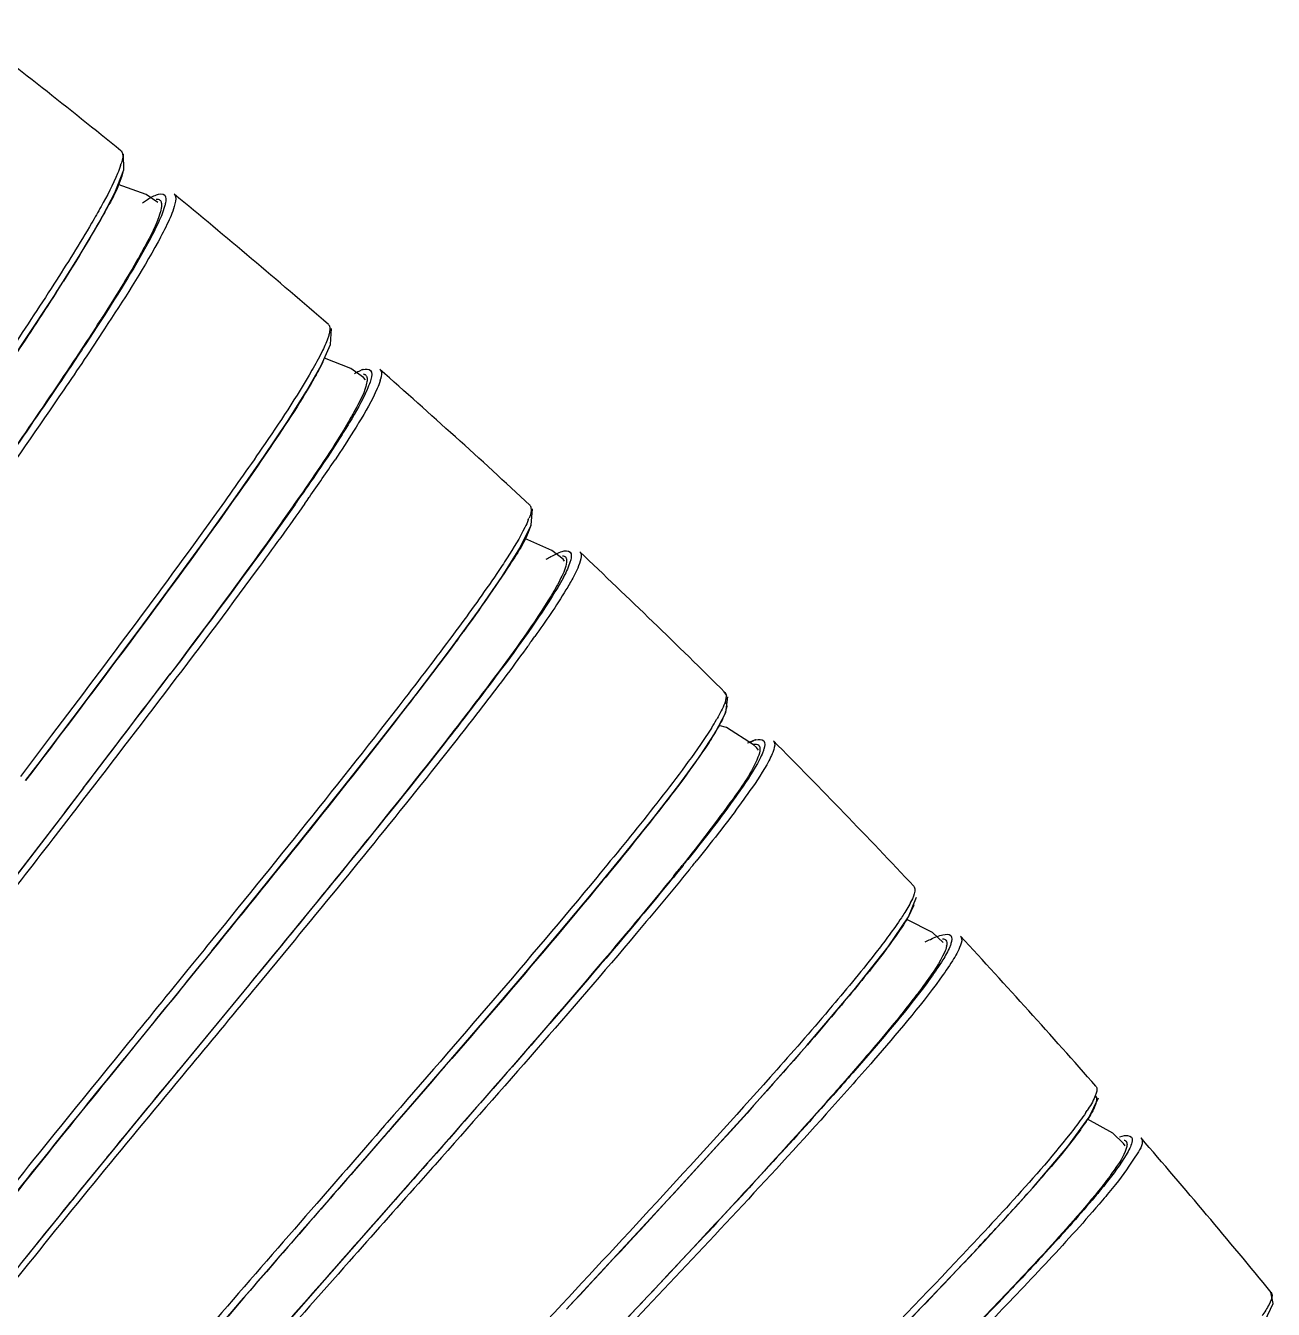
# Model space of a CAD drawing. Header units: millimetres. Extents: x 601 to 1195, y -13 to 407.
# Drawn here: x 1031.49 to 1043.76, y 354.45 to 367.06 of the extents above; entities that cross this region are included whole.
import ezdxf

# ---------------------------------------------------------------- set-up
doc = ezdxf.new("R2010")
doc.units = ezdxf.units.MM
doc.header["$LTSCALE"] = 0.1

msp = doc.modelspace()

# ---------------------------------------------------------------- linework, layer by layer
at = {"color": 7, "linetype": 'Continuous'}
for p, q in [((1032.459, 365.643), (1032.456, 365.8)), ((1032.37, 365.419), (1032.459, 365.643)), ((1032.677, 365.402), (1032.402, 365.5)), ((1032.791, 365.322), (1032.677, 365.402)), ((1032.952, 365.406), (1032.956, 365.402)), ((1034.49, 363.929), (1034.498, 364.084)), ((1034.398, 363.72), (1034.49, 363.929)), ((1034.691, 363.693), (1034.43, 363.793)), ((1034.813, 363.603), (1034.691, 363.693)), ((1034.77, 363.667), (1034.79, 363.675)), ((1034.976, 363.682), (1034.98, 363.677)), ((1034.835, 363.579), (1034.813, 363.603)), ((1034.886, 363.585), (1034.878, 363.559)), ((1034.196, 362.436), (1034.173, 362.403)), ((1036.463, 362.153), (1036.475, 362.313)), ((1036.352, 361.927), (1036.463, 362.153)), ((1036.665, 361.905), (1036.399, 362.021)), ((1036.775, 361.817), (1036.665, 361.905)), ((1036.941, 361.89), (1036.944, 361.886)), ((1036.789, 361.8), (1036.775, 361.817)), ((1032.942, 360.728), (1032.908, 360.683)), ((1032.953, 360.74), (1032.918, 360.694)), ((1038.386, 360.477), (1038.359, 360.516)), ((1038.376, 360.313), (1038.394, 360.465)), ((1038.271, 360.113), (1038.376, 360.313)), ((1038.383, 360.164), (1038.308, 360.184)), ((1038.647, 359.993), (1038.383, 360.164)), ((1031.748, 360.089), (1031.441, 359.682)), ((1038.644, 360.03), (1038.611, 360.017)), ((1038.676, 359.966), (1038.647, 359.993)), ((1038.844, 360.033), (1038.847, 360.029)), ((1038.696, 359.94), (1038.676, 359.966)), ((1032.06, 359.569), (1031.864, 359.313)), ((1032.061, 359.57), (1031.886, 359.342)), ((1031.864, 359.313), (1030.825, 357.963)), ((1031.864, 359.313), (1030.827, 357.964)), ((1031.916, 359.273), (1031.759, 359.069)), ((1031.886, 359.342), (1031.864, 359.313)), ((1031.938, 359.301), (1031.916, 359.273)), ((1040.223, 358.605), (1040.228, 358.599)), ((1033.323, 357.971), (1033.78, 358.534)), ((1040.17, 358.304), (1040.251, 358.496)), ((1039.97, 358.008), (1040.17, 358.304)), ((1040.406, 358.149), (1040.153, 358.279)), ((1040.513, 358.052), (1040.406, 358.149)), ((1040.683, 358.113), (1040.686, 358.109)), ((1033.247, 357.981), (1033.116, 357.821)), ((1033.272, 358.012), (1033.247, 357.981)), ((1034.082, 358.009), (1033.756, 357.614)), ((1033.323, 357.971), (1033.299, 357.941)), ((1033.323, 357.971), (1033.323, 357.971)), ((1033.683, 357.629), (1032.636, 356.359)), ((1033.683, 357.629), (1032.992, 356.792)), ((1033.705, 357.657), (1033.683, 357.629)), ((1033.756, 357.614), (1033.733, 357.587)), ((1041.948, 356.336), (1042.037, 356.524)), ((1041.736, 356.047), (1041.948, 356.336)), ((1035.046, 356.282), (1035.021, 356.252)), ((1042.179, 356.179), (1041.93, 356.316)), ((1042.284, 356.076), (1042.179, 356.179)), ((1042.244, 356.143), (1042.271, 356.15)), ((1042.456, 356.131), (1042.459, 356.128)), ((1041.391, 355.639), (1041.736, 356.047)), ((1042.3, 356.052), (1042.284, 356.076)), ((1032.293, 355.942), (1032.094, 355.699)), ((1035.493, 355.841), (1035.355, 355.685)), ((1035.468, 355.912), (1035.443, 355.885)), ((1035.517, 355.868), (1035.493, 355.841)), ((1040.917, 355.118), (1041.391, 355.639)), ((1038.156, 355.161), (1038.053, 355.051)), ((1038.167, 355.17), (1038.061, 355.057)), ((1040.319, 354.488), (1040.917, 355.118)), ((1037.102, 354.762), (1036.809, 354.447)), ((1043.736, 354.614), (1043.74, 354.607)), ((1036.734, 354.463), (1036.626, 354.347)), ((1036.761, 354.492), (1036.734, 354.463)), ((1037.6, 354.468), (1037.217, 354.062)), ((1039.614, 353.763), (1040.319, 354.488))]:
    msp.add_line(p, q, dxfattribs=at)
for points in [[(1031.769, 364.4), (1032.018, 364.795), (1032.221, 365.137), (1032.37, 365.419)], [(1029.724, 361.416), (1030.09, 361.937), (1030.457, 362.461), (1030.816, 362.979), (1031.16, 363.482), (1031.48, 363.959), (1031.769, 364.4)], [(1033.839, 362.831), (1034.066, 363.17), (1034.255, 363.468), (1034.398, 363.72)], [(1031.493, 359.642), (1031.616, 359.804), (1031.96, 360.26), (1032.304, 360.717), (1032.644, 361.172), (1032.973, 361.618), (1033.286, 362.048), (1033.577, 362.455), (1033.839, 362.831)], [(1035.66, 360.922), (1035.944, 361.311), (1036.178, 361.648), (1036.352, 361.927)], [(1033.78, 358.534), (1034.186, 359.037), (1034.586, 359.538), (1034.971, 360.025), (1035.332, 360.49), (1035.66, 360.922)], [(1037.383, 358.926), (1037.667, 359.28), (1037.913, 359.599), (1038.116, 359.877), (1038.271, 360.113)], [(1035.096, 356.238), (1035.255, 356.421), (1035.629, 356.852), (1036.003, 357.286), (1036.372, 357.716), (1036.729, 358.137), (1037.069, 358.543), (1037.383, 358.926)], [(1039.172, 357.04), (1039.638, 357.588), (1039.97, 358.008)], [(1037.102, 354.762), (1037.882, 355.605), (1038.581, 356.373), (1039.172, 357.04)], [(1032.636, 356.359), (1031.999, 355.583), (1031.456, 354.909)], [(1035.443, 355.885), (1034.431, 354.738), (1033.64, 353.836), (1032.982, 353.072)], [(1043.672, 354.33), (1043.757, 354.504), (1043.733, 354.617)]]:
    msp.add_lwpolyline(points, dxfattribs=at)
for centre, radius, start, end in [((982.961, 304.665), 78.667, 51.03541, 52.48145), ((1032.409, 365.805), 0.0338, 46.4852, 50.9693), ((1031.771, 365.9), 0.689, 341.9931, 342.9469), ((982.961, 304.665), 78.667, 49.09874, 50.54479), ((1010.686, 377.968), 25.071, 327.3428, 327.6465), ((1012.04, 377.126), 23.99, 327.1249, 327.3365), ((1034.447, 364.1), 0.0334, 45.9793, 49.2625), ((1034.894, 363.403), 0.291, 107.9642, 110.9502), ((1034.877, 363.456), 0.235, 106.2404, 107.911), ((982.961, 304.665), 78.667, 47.16208, 48.60812), ((1034.578, 363.694), 0.418, 342.9386, 345.3525), ((1017.78, 374.024), 20.169, 324.9019, 326.1715), ((1011.518, 378.389), 27.802, 324.8015, 324.9605), ((1036.426, 362.325), 0.0339, 41.0789, 47.1393), ((1035.802, 362.461), 0.682, 337.9068, 339.4535), ((982.961, 304.665), 78.666, 45.22547, 46.67152), ((1015.892, 375.695), 24.678, 323.5403, 323.7655), ((1024.475, 369.64), 14.77, 324.1735, 324.483), ((891.02, 467.744), 177.747, 322.51238, 322.96361), ((888.402, 469.973), 181.181, 322.45754, 322.9044), ((1038.344, 360.486), 0.0334, 42.0252, 45.489), ((1035.987, 361.582), 2.66, 327.6623, 329.7355), ((1036.525, 361.265), 2.035, 329.8131, 330.1552), ((1036.387, 361.248), 2.198, 328.9801, 330.2465), ((1038.785, 359.629), 0.43, 108.0206, 110.7486), ((1038.753, 359.726), 0.327, 105.6081, 107.995), ((1038.738, 359.779), 0.272, 104.1154, 105.5754), ((982.961, 304.665), 78.667, 43.28857, 44.73462), ((1017.49, 375.308), 26.287, 321.1239, 321.2859), ((1016.578, 375.931), 27.382, 321.0237, 321.2939), ((1016.718, 376.06), 27.435, 320.9213, 321.1539), ((982.961, 304.665), 78.667, 41.35191, 42.79795), ((1040.381, 358.05), 0.167, 348.0919, 349.7076), ((1020.867, 373.096), 24.348, 319.7369, 319.8824), ((1270.209, 160.932), 307.625, 140.45492, 140.65999), ((1041.988, 356.617), 0.0334, 37.2158, 40.8511), ((1040.308, 357.463), 1.937, 326.0176, 326.7189), ((982.961, 304.665), 78.667, 39.41524, 40.86129), ((1031.949, 364.004), 12.614, 319.0688, 319.7167), ((1027.707, 367.695), 18.237, 317.9503, 319.0383), ((1019.236, 375.325), 29.637, 316.8506, 317.9657), ((856.773, 524.187), 247.931, 316.67774, 316.9848), ((855.747, 525.493), 249.573, 316.62978, 316.92873), ((1008.776, 385.057), 43.925, 316.6869, 316.9201), ((1022.667, 372.369), 25.629, 317.2713, 317.4937), ((994.333, 398.712), 63.801, 315.75875, 316.66168)]:
    msp.add_arc(centre, radius, start, end, dxfattribs=at)
for points, knots in [([(1032.432, 365.829), (1032.437, 365.825), (1032.458, 365.782), (1032.441, 365.734), (1032.43, 365.698)], [0, 0, 0, 0, 0.16029, 1, 1, 1, 1]), ([(1032.426, 365.687), (1032.418, 365.661), (1032.364, 365.521), (1032.293, 365.389), (1032.234, 365.283)], [0, 0, 0, 0, 0.185994, 1, 1, 1, 1]), ([(1032.452, 365.634), (1032.418, 365.49), (1032.214, 365.124), (1032.007, 364.774), (1031.866, 364.551)], [0, 0, 0, 0, 0.359447, 1, 1, 1, 1]), ([(1032.64, 365.32), (1032.653, 365.329), (1032.697, 365.358), (1032.744, 365.385), (1032.778, 365.398)], [0, 0, 0, 0, 0.303701, 1, 1, 1, 1]), ([(1032.775, 365.356), (1032.782, 365.357), (1032.795, 365.357), (1032.808, 365.351), (1032.812, 365.347)], [0, 0, 0, 0, 0.547479, 1, 1, 1, 1]), ([(1032.868, 365.32), (1032.865, 365.308), (1032.849, 365.241), (1032.822, 365.177), (1032.798, 365.126)], [0, 0, 0, 0, 0.190638, 1, 1, 1, 1]), ([(1032.812, 365.347), (1032.82, 365.341), (1032.83, 365.319), (1032.829, 365.296), (1032.828, 365.283)], [0, 0, 0, 0, 0.413296, 1, 1, 1, 1]), ([(1032.956, 365.402), (1032.976, 365.379), (1032.955, 365.267), (1032.92, 365.188), (1032.893, 365.13)], [0, 0, 0, 0, 0.324674, 1, 1, 1, 1]), ([(1032.234, 365.283), (1032.204, 365.229), (1032.056, 364.971), (1031.898, 364.719), (1031.771, 364.521)], [0, 0, 0, 0, 0.21038, 1, 1, 1, 1]), ([(1032.828, 365.283), (1032.825, 365.26), (1032.789, 365.121), (1032.72, 364.994), (1032.663, 364.889)], [0, 0, 0, 0, 0.160585, 1, 1, 1, 1]), ([(1032.798, 365.126), (1032.769, 365.063), (1032.59, 364.717), (1032.379, 364.388), (1032.205, 364.12)], [0, 0, 0, 0, 0.179702, 1, 1, 1, 1]), ([(1032.893, 365.13), (1032.863, 365.064), (1032.673, 364.703), (1032.452, 364.36), (1032.268, 364.08)], [0, 0, 0, 0, 0.178706, 1, 1, 1, 1]), ([(1032.663, 364.889), (1032.636, 364.839), (1032.501, 364.598), (1032.354, 364.363), (1032.236, 364.179)], [0, 0, 0, 0, 0.206849, 1, 1, 1, 1]), ([(1031.771, 364.521), (1031.622, 364.289), (1030.901, 363.199), (1030.148, 362.131), (1029.554, 361.289)], [0, 0, 0, 0, 0.211195, 1, 1, 1, 1]), ([(1031.794, 364.439), (1031.647, 364.21), (1030.936, 363.135), (1030.194, 362.082), (1029.608, 361.251)], [0, 0, 0, 0, 0.211211, 1, 1, 1, 1]), ([(1032.268, 364.08), (1032.137, 363.879), (1031.507, 362.943), (1030.851, 362.024), (1030.334, 361.302)], [0, 0, 0, 0, 0.213006, 1, 1, 1, 1]), ([(1032.188, 364.104), (1032.092, 363.956), (1031.641, 363.273), (1031.172, 362.602), (1030.801, 362.077)], [0, 0, 0, 0, 0.215449, 1, 1, 1, 1]), ([(1032.205, 364.12), (1032.109, 363.971), (1031.654, 363.286), (1031.182, 362.613), (1030.81, 362.087)], [0, 0, 0, 0, 0.216063, 1, 1, 1, 1]), ([(1034.47, 364.124), (1034.477, 364.117), (1034.486, 364.093), (1034.483, 364.07), (1034.481, 364.056)], [0, 0, 0, 0, 0.408763, 1, 1, 1, 1]), ([(1034.481, 364.056), (1034.48, 364.051), (1034.478, 364.04), (1034.476, 364.03), (1034.474, 364.024)], [0, 0, 0, 0, 0.4761, 1, 1, 1, 1]), ([(1034.474, 364.024), (1034.471, 364.012), (1034.452, 363.953), (1034.425, 363.896), (1034.403, 363.851)], [0, 0, 0, 0, 0.200858, 1, 1, 1, 1]), ([(1034.403, 363.851), (1034.373, 363.791), (1034.194, 363.467), (1033.987, 363.159), (1033.816, 362.909)], [0, 0, 0, 0, 0.18146, 1, 1, 1, 1]), ([(1034.415, 363.757), (1034.387, 363.7), (1034.22, 363.395), (1034.026, 363.106), (1033.867, 362.872)], [0, 0, 0, 0, 0.18302, 1, 1, 1, 1]), ([(1034.724, 363.644), (1034.732, 363.648), (1034.747, 363.656), (1034.763, 363.663), (1034.77, 363.667)], [0, 0, 0, 0, 0.524701, 1, 1, 1, 1]), ([(1034.811, 363.682), (1034.834, 363.689), (1034.909, 363.689), (1034.893, 363.614), (1034.886, 363.585)], [0, 0, 0, 0, 0.453111, 1, 1, 1, 1]), ([(1034.878, 363.559), (1034.87, 363.534), (1034.814, 363.394), (1034.738, 363.264), (1034.674, 363.159)], [0, 0, 0, 0, 0.179263, 1, 1, 1, 1]), ([(1034.849, 363.595), (1034.85, 363.579), (1034.835, 363.476), (1034.785, 363.384), (1034.744, 363.307)], [0, 0, 0, 0, 0.153192, 1, 1, 1, 1]), ([(1034.977, 363.571), (1034.97, 363.545), (1034.912, 363.401), (1034.833, 363.267), (1034.766, 363.157)], [0, 0, 0, 0, 0.17564, 1, 1, 1, 1]), ([(1034.812, 363.638), (1034.817, 363.637), (1034.825, 363.635), (1034.832, 363.631), (1034.835, 363.628)], [0, 0, 0, 0, 0.525081, 1, 1, 1, 1]), ([(1034.835, 363.628), (1034.837, 363.626), (1034.842, 363.621), (1034.845, 363.614), (1034.846, 363.611)], [0, 0, 0, 0, 0.481056, 1, 1, 1, 1]), ([(1034.846, 363.611), (1034.847, 363.608), (1034.848, 363.603), (1034.849, 363.597), (1034.849, 363.595)], [0, 0, 0, 0, 0.476911, 1, 1, 1, 1]), ([(1034.744, 363.307), (1034.713, 363.249), (1034.54, 362.947), (1034.344, 362.659), (1034.183, 362.428)], [0, 0, 0, 0, 0.189045, 1, 1, 1, 1]), ([(1034.674, 363.159), (1034.643, 363.107), (1034.49, 362.862), (1034.327, 362.623), (1034.196, 362.436)], [0, 0, 0, 0, 0.209925, 1, 1, 1, 1]), ([(1034.766, 363.157), (1034.75, 363.13), (1034.674, 363.008), (1034.596, 362.888), (1034.534, 362.795)], [0, 0, 0, 0, 0.225084, 1, 1, 1, 1]), ([(1033.816, 362.909), (1033.677, 362.707), (1033.005, 361.755), (1032.304, 360.823), (1031.748, 360.089)], [0, 0, 0, 0, 0.20986, 1, 1, 1, 1]), ([(1033.867, 362.872), (1033.711, 362.643), (1032.94, 361.552), (1032.133, 360.487), (1031.493, 359.642)], [0, 0, 0, 0, 0.206978, 1, 1, 1, 1]), ([(1034.183, 362.428), (1034.096, 362.302), (1033.691, 361.73), (1033.272, 361.167), (1032.942, 360.728)], [0, 0, 0, 0, 0.217278, 1, 1, 1, 1]), ([(1034.173, 362.403), (1034.087, 362.279), (1033.688, 361.719), (1033.276, 361.168), (1032.953, 360.74)], [0, 0, 0, 0, 0.219384, 1, 1, 1, 1]), ([(1034.237, 362.364), (1034.08, 362.142), (1033.331, 361.109), (1032.552, 360.097), (1031.938, 359.301)], [0, 0, 0, 0, 0.212465, 1, 1, 1, 1]), ([(1036.451, 362.347), (1036.456, 362.342), (1036.472, 362.3), (1036.454, 362.255), (1036.441, 362.221)], [0, 0, 0, 0, 0.16232, 1, 1, 1, 1]), ([(1036.46, 362.16), (1036.42, 362.018), (1036.187, 361.663), (1035.955, 361.324), (1035.797, 361.108)], [0, 0, 0, 0, 0.35536, 1, 1, 1, 1]), ([(1036.434, 362.204), (1036.424, 362.179), (1036.364, 362.05), (1036.289, 361.929), (1036.226, 361.831)], [0, 0, 0, 0, 0.188005, 1, 1, 1, 1]), ([(1036.611, 361.818), (1036.626, 361.827), (1036.676, 361.856), (1036.729, 361.882), (1036.767, 361.894)], [0, 0, 0, 0, 0.306605, 1, 1, 1, 1]), ([(1036.944, 361.886), (1036.962, 361.862), (1036.937, 361.758), (1036.899, 361.684), (1036.87, 361.631)], [0, 0, 0, 0, 0.326621, 1, 1, 1, 1]), ([(1036.226, 361.831), (1036.193, 361.78), (1036.031, 361.536), (1035.86, 361.299), (1035.722, 361.113)], [0, 0, 0, 0, 0.209905, 1, 1, 1, 1]), ([(1036.809, 361.821), (1036.811, 361.811), (1036.81, 361.744), (1036.779, 361.683), (1036.755, 361.634)], [0, 0, 0, 0, 0.158224, 1, 1, 1, 1]), ([(1036.769, 361.852), (1036.775, 361.852), (1036.785, 361.85), (1036.794, 361.845), (1036.798, 361.842)], [0, 0, 0, 0, 0.535789, 1, 1, 1, 1]), ([(1036.851, 361.812), (1036.848, 361.8), (1036.829, 361.738), (1036.8, 361.679), (1036.775, 361.633)], [0, 0, 0, 0, 0.191948, 1, 1, 1, 1]), ([(1036.798, 361.842), (1036.8, 361.839), (1036.805, 361.833), (1036.808, 361.825), (1036.809, 361.821)], [0, 0, 0, 0, 0.477066, 1, 1, 1, 1]), ([(1036.755, 361.634), (1036.726, 361.574), (1036.53, 361.235), (1036.297, 360.92), (1036.103, 360.659)], [0, 0, 0, 0, 0.170136, 1, 1, 1, 1]), ([(1036.775, 361.633), (1036.742, 361.571), (1036.538, 361.234), (1036.303, 360.917), (1036.109, 360.658)], [0, 0, 0, 0, 0.177723, 1, 1, 1, 1]), ([(1036.87, 361.631), (1036.849, 361.592), (1036.734, 361.395), (1036.604, 361.208), (1036.498, 361.059)], [0, 0, 0, 0, 0.193953, 1, 1, 1, 1]), ([(1035.722, 361.113), (1035.558, 360.891), (1034.759, 359.843), (1033.928, 358.82), (1033.272, 358.012)], [0, 0, 0, 0, 0.210278, 1, 1, 1, 1]), ([(1035.74, 361.03), (1035.577, 360.81), (1034.789, 359.777), (1033.971, 358.767), (1033.323, 357.971)], [0, 0, 0, 0, 0.210294, 1, 1, 1, 1]), ([(1036.451, 360.994), (1036.429, 360.964), (1036.336, 360.836), (1036.242, 360.71), (1036.169, 360.613)], [0, 0, 0, 0, 0.234254, 1, 1, 1, 1]), ([(1036.103, 360.659), (1035.941, 360.442), (1035.152, 359.418), (1034.332, 358.419), (1033.683, 357.629)], [0, 0, 0, 0, 0.209431, 1, 1, 1, 1]), ([(1036.109, 360.658), (1035.947, 360.442), (1035.163, 359.428), (1034.348, 358.438), (1033.705, 357.657)], [0, 0, 0, 0, 0.21082, 1, 1, 1, 1]), ([(1036.169, 360.613), (1036.026, 360.424), (1035.344, 359.545), (1034.639, 358.685), (1034.082, 358.009)], [0, 0, 0, 0, 0.213197, 1, 1, 1, 1]), ([(1038.369, 360.508), (1038.375, 360.501), (1038.382, 360.477), (1038.378, 360.454), (1038.375, 360.441)], [0, 0, 0, 0, 0.410041, 1, 1, 1, 1]), ([(1038.375, 360.441), (1038.373, 360.428), (1038.352, 360.362), (1038.318, 360.301), (1038.29, 360.252)], [0, 0, 0, 0, 0.185846, 1, 1, 1, 1]), ([(1038.373, 360.41), (1038.392, 360.388), (1038.365, 360.281), (1038.326, 360.21), (1038.295, 360.157)], [0, 0, 0, 0, 0.322495, 1, 1, 1, 1]), ([(1038.234, 360.159), (1038.199, 360.104), (1038.01, 359.823), (1037.803, 359.555), (1037.633, 359.34)], [0, 0, 0, 0, 0.193512, 1, 1, 1, 1]), ([(1038.271, 360.115), (1038.238, 360.061), (1038.055, 359.78), (1037.851, 359.514), (1037.682, 359.3)], [0, 0, 0, 0, 0.18795, 1, 1, 1, 1]), ([(1038.59, 360.012), (1038.598, 360.016), (1038.612, 360.022), (1038.626, 360.028), (1038.633, 360.03)], [0, 0, 0, 0, 0.521674, 1, 1, 1, 1]), ([(1038.643, 360), (1038.654, 360.002), (1038.674, 360.003), (1038.693, 359.995), (1038.699, 359.989)], [0, 0, 0, 0, 0.576487, 1, 1, 1, 1]), ([(1038.672, 360.043), (1038.697, 360.049), (1038.771, 360.053), (1038.758, 359.978), (1038.75, 359.952)], [0, 0, 0, 0, 0.481656, 1, 1, 1, 1]), ([(1038.691, 359.871), (1038.633, 359.724), (1038.379, 359.366), (1038.118, 359.023), (1037.946, 358.808)], [0, 0, 0, 0, 0.364901, 1, 1, 1, 1]), ([(1038.739, 359.921), (1038.73, 359.897), (1038.668, 359.767), (1038.587, 359.648), (1038.52, 359.551)], [0, 0, 0, 0, 0.179798, 1, 1, 1, 1]), ([(1038.832, 359.907), (1038.822, 359.883), (1038.759, 359.756), (1038.679, 359.638), (1038.613, 359.544)], [0, 0, 0, 0, 0.183059, 1, 1, 1, 1]), ([(1038.699, 359.989), (1038.703, 359.985), (1038.71, 359.974), (1038.711, 359.961), (1038.711, 359.955)], [0, 0, 0, 0, 0.455069, 1, 1, 1, 1]), ([(1038.75, 359.952), (1038.748, 359.947), (1038.745, 359.936), (1038.741, 359.926), (1038.739, 359.921)], [0, 0, 0, 0, 0.479145, 1, 1, 1, 1]), ([(1038.847, 359.948), (1038.845, 359.941), (1038.84, 359.928), (1038.835, 359.914), (1038.832, 359.907)], [0, 0, 0, 0, 0.473922, 1, 1, 1, 1]), ([(1038.52, 359.551), (1038.486, 359.502), (1038.32, 359.269), (1038.143, 359.044), (1038.001, 358.867)], [0, 0, 0, 0, 0.20898, 1, 1, 1, 1]), ([(1038.613, 359.544), (1038.578, 359.494), (1038.409, 359.259), (1038.229, 359.031), (1038.085, 358.852)], [0, 0, 0, 0, 0.208959, 1, 1, 1, 1]), ([(1037.633, 359.34), (1037.461, 359.122), (1036.616, 358.087), (1035.74, 357.079), (1035.046, 356.282)], [0, 0, 0, 0, 0.208703, 1, 1, 1, 1]), ([(1037.682, 359.3), (1037.512, 359.083), (1036.669, 358.046), (1035.792, 357.038), (1035.096, 356.238)], [0, 0, 0, 0, 0.207011, 1, 1, 1, 1]), ([(1031.759, 359.069), (1031.553, 358.802), (1030.811, 357.842), (1030.069, 356.883), (1029.551, 356.178)], [0, 0, 0, 0, 0.278498, 1, 1, 1, 1]), ([(1037.955, 358.809), (1037.786, 358.6), (1036.973, 357.62), (1036.131, 356.665), (1035.468, 355.912)], [0, 0, 0, 0, 0.211564, 1, 1, 1, 1]), ([(1038.015, 358.766), (1037.844, 358.555), (1037.027, 357.576), (1036.182, 356.62), (1035.517, 355.868)], [0, 0, 0, 0, 0.212532, 1, 1, 1, 1]), ([(1037.865, 358.707), (1037.698, 358.501), (1036.906, 357.548), (1036.087, 356.616), (1035.443, 355.885)], [0, 0, 0, 0, 0.213893, 1, 1, 1, 1]), ([(1040.228, 358.599), (1040.231, 358.593), (1040.241, 358.553), (1040.223, 358.512), (1040.209, 358.482)], [0, 0, 0, 0, 0.166353, 1, 1, 1, 1]), ([(1040.134, 358.345), (1040.123, 358.328), (1040.074, 358.252), (1040.022, 358.179), (1039.98, 358.122)], [0, 0, 0, 0, 0.218538, 1, 1, 1, 1]), ([(1040.174, 358.315), (1040.163, 358.294), (1040.104, 358.196), (1040.038, 358.102), (1039.984, 358.029)], [0, 0, 0, 0, 0.204079, 1, 1, 1, 1]), ([(1039.98, 358.122), (1039.943, 358.072), (1039.763, 357.835), (1039.573, 357.607), (1039.421, 357.428)], [0, 0, 0, 0, 0.208366, 1, 1, 1, 1]), ([(1040.336, 358.057), (1040.353, 358.066), (1040.409, 358.093), (1040.468, 358.119), (1040.51, 358.128)], [0, 0, 0, 0, 0.309102, 1, 1, 1, 1]), ([(1040.51, 358.128), (1040.535, 358.134), (1040.607, 358.138), (1040.596, 358.066), (1040.588, 358.041)], [0, 0, 0, 0, 0.496796, 1, 1, 1, 1]), ([(1040.686, 358.109), (1040.702, 358.085), (1040.673, 357.988), (1040.633, 357.92), (1040.603, 357.872)], [0, 0, 0, 0, 0.328986, 1, 1, 1, 1]), ([(1039.984, 358.029), (1039.951, 357.984), (1039.791, 357.772), (1039.621, 357.567), (1039.486, 357.407)], [0, 0, 0, 0, 0.210773, 1, 1, 1, 1]), ([(1040.545, 358.015), (1040.541, 357.994), (1040.492, 357.868), (1040.412, 357.758), (1040.346, 357.666)], [0, 0, 0, 0, 0.159046, 1, 1, 1, 1]), ([(1040.505, 358.087), (1040.512, 358.087), (1040.523, 358.085), (1040.534, 358.078), (1040.537, 358.074)], [0, 0, 0, 0, 0.541368, 1, 1, 1, 1]), ([(1040.588, 358.041), (1040.585, 358.03), (1040.564, 357.974), (1040.533, 357.921), (1040.508, 357.88)], [0, 0, 0, 0, 0.194136, 1, 1, 1, 1]), ([(1040.537, 358.074), (1040.543, 358.068), (1040.55, 358.049), (1040.548, 358.03), (1040.546, 358.02)], [0, 0, 0, 0, 0.427369, 1, 1, 1, 1]), ([(1033.299, 357.941), (1033.07, 357.659), (1032.25, 356.651), (1031.427, 355.645), (1030.857, 354.903)], [0, 0, 0, 0, 0.279917, 1, 1, 1, 1]), ([(1033.323, 357.971), (1033.095, 357.689), (1032.28, 356.684), (1031.461, 355.681), (1030.893, 354.942)], [0, 0, 0, 0, 0.279697, 1, 1, 1, 1]), ([(1040.508, 357.88), (1040.471, 357.821), (1040.244, 357.493), (1039.986, 357.19), (1039.772, 356.942)], [0, 0, 0, 0, 0.175583, 1, 1, 1, 1]), ([(1040.603, 357.872), (1040.564, 357.81), (1040.325, 357.469), (1040.053, 357.152), (1039.828, 356.893)], [0, 0, 0, 0, 0.174584, 1, 1, 1, 1]), ([(1033.116, 357.821), (1032.899, 357.553), (1032.122, 356.598), (1031.344, 355.644), (1030.802, 354.942)], [0, 0, 0, 0, 0.279644, 1, 1, 1, 1]), ([(1040.346, 357.666), (1040.31, 357.615), (1040.121, 357.364), (1039.919, 357.123), (1039.756, 356.933)], [0, 0, 0, 0, 0.201593, 1, 1, 1, 1]), ([(1033.733, 357.587), (1033.515, 357.323), (1032.721, 356.364), (1031.925, 355.406), (1031.364, 354.699)], [0, 0, 0, 0, 0.274792, 1, 1, 1, 1]), ([(1039.421, 357.428), (1039.242, 357.216), (1038.372, 356.223), (1037.472, 355.256), (1036.761, 354.492)], [0, 0, 0, 0, 0.209995, 1, 1, 1, 1]), ([(1039.446, 357.359), (1039.269, 357.15), (1038.407, 356.164), (1037.515, 355.205), (1036.81, 354.448)], [0, 0, 0, 0, 0.209401, 1, 1, 1, 1]), ([(1039.828, 356.893), (1039.675, 356.716), (1038.945, 355.896), (1038.193, 355.096), (1037.6, 354.468)], [0, 0, 0, 0, 0.213257, 1, 1, 1, 1]), ([(1039.756, 356.933), (1039.645, 356.803), (1039.121, 356.204), (1038.581, 355.618), (1038.156, 355.161)], [0, 0, 0, 0, 0.215672, 1, 1, 1, 1]), ([(1039.772, 356.942), (1039.659, 356.811), (1039.133, 356.212), (1038.592, 355.627), (1038.167, 355.17)], [0, 0, 0, 0, 0.216462, 1, 1, 1, 1]), ([(1042.015, 356.637), (1042.021, 356.63), (1042.026, 356.606), (1042.021, 356.584), (1042.017, 356.571)], [0, 0, 0, 0, 0.411558, 1, 1, 1, 1]), ([(1042.009, 356.543), (1042.028, 356.523), (1042.001, 356.418), (1041.958, 356.354), (1041.925, 356.305)], [0, 0, 0, 0, 0.317669, 1, 1, 1, 1]), ([(1042.017, 356.571), (1042.013, 356.56), (1041.99, 356.499), (1041.956, 356.444), (1041.927, 356.4)], [0, 0, 0, 0, 0.187697, 1, 1, 1, 1]), ([(1041.914, 356.38), (1041.876, 356.325), (1041.655, 356.026), (1041.407, 355.749), (1041.203, 355.523)], [0, 0, 0, 0, 0.180857, 1, 1, 1, 1]), ([(1035.021, 356.252), (1034.799, 355.997), (1033.992, 355.071), (1033.182, 354.145), (1032.611, 353.462)], [0, 0, 0, 0, 0.274931, 1, 1, 1, 1]), ([(1035.096, 356.238), (1034.874, 355.984), (1034.068, 355.058), (1033.259, 354.133), (1032.688, 353.449)], [0, 0, 0, 0, 0.274802, 1, 1, 1, 1]), ([(1035.096, 356.238), (1034.88, 355.99), (1034.093, 355.085), (1033.304, 354.181), (1032.746, 353.512)], [0, 0, 0, 0, 0.274083, 1, 1, 1, 1]), ([(1041.925, 356.305), (1041.905, 356.273), (1041.794, 356.115), (1041.672, 355.966), (1041.572, 355.848)], [0, 0, 0, 0, 0.196712, 1, 1, 1, 1]), ([(1042.459, 356.128), (1042.487, 356.083), (1042.368, 355.893), (1042.282, 355.771), (1042.206, 355.675)], [0, 0, 0, 0, 0.298929, 1, 1, 1, 1]), ([(1042.271, 356.15), (1042.301, 356.157), (1042.4, 356.157), (1042.361, 356.063), (1042.346, 356.03)], [0, 0, 0, 0, 0.460944, 1, 1, 1, 1]), ([(1042.29, 356.11), (1042.294, 356.109), (1042.301, 356.106), (1042.307, 356.101), (1042.309, 356.098)], [0, 0, 0, 0, 0.521989, 1, 1, 1, 1]), ([(1042.309, 356.098), (1042.311, 356.096), (1042.313, 356.092), (1042.315, 356.088), (1042.316, 356.086)], [0, 0, 0, 0, 0.490962, 1, 1, 1, 1]), ([(1042.316, 356.086), (1042.317, 356.083), (1042.318, 356.078), (1042.319, 356.071), (1042.319, 356.068)], [0, 0, 0, 0, 0.474807, 1, 1, 1, 1]), ([(1042.346, 356.03), (1042.335, 356.007), (1042.268, 355.887), (1042.184, 355.777), (1042.114, 355.689)], [0, 0, 0, 0, 0.180074, 1, 1, 1, 1]), ([(1042.319, 356.068), (1042.319, 356.054), (1042.296, 355.96), (1042.238, 355.881), (1042.192, 355.814)], [0, 0, 0, 0, 0.151644, 1, 1, 1, 1]), ([(1035.442, 355.882), (1035.202, 355.611), (1034.344, 354.64), (1033.484, 353.67), (1032.883, 352.954)], [0, 0, 0, 0, 0.278833, 1, 1, 1, 1]), ([(1042.192, 355.814), (1042.154, 355.76), (1041.938, 355.476), (1041.699, 355.211), (1041.503, 354.997)], [0, 0, 0, 0, 0.185567, 1, 1, 1, 1]), ([(1032.094, 355.699), (1032.031, 355.621), (1031.795, 355.332), (1031.56, 355.041), (1031.39, 354.826)], [0, 0, 0, 0, 0.267017, 1, 1, 1, 1]), ([(1035.355, 355.685), (1035.128, 355.429), (1034.313, 354.51), (1033.496, 353.591), (1032.924, 352.914)], [0, 0, 0, 0, 0.278352, 1, 1, 1, 1]), ([(1042.206, 355.675), (1042.163, 355.622), (1041.953, 355.368), (1041.73, 355.123), (1041.551, 354.931)], [0, 0, 0, 0, 0.204595, 1, 1, 1, 1]), ([(1042.114, 355.689), (1042.077, 355.643), (1041.899, 355.425), (1041.711, 355.216), (1041.561, 355.052)], [0, 0, 0, 0, 0.208323, 1, 1, 1, 1]), ([(1041.203, 355.523), (1041.016, 355.317), (1040.103, 354.341), (1039.16, 353.394), (1038.414, 352.645)], [0, 0, 0, 0, 0.208638, 1, 1, 1, 1]), ([(1041.503, 354.997), (1041.403, 354.888), (1040.938, 354.39), (1040.462, 353.904), (1040.087, 353.525)], [0, 0, 0, 0, 0.217696, 1, 1, 1, 1]), ([(1041.493, 354.979), (1041.394, 354.871), (1040.936, 354.383), (1040.468, 353.906), (1040.1, 353.535)], [0, 0, 0, 0, 0.219687, 1, 1, 1, 1]), ([(1041.551, 354.931), (1041.366, 354.732), (1040.482, 353.807), (1039.572, 352.908), (1038.855, 352.201)], [0, 0, 0, 0, 0.212263, 1, 1, 1, 1]), ([(1043.74, 354.607), (1043.743, 354.601), (1043.75, 354.561), (1043.73, 354.523), (1043.715, 354.494)], [0, 0, 0, 0, 0.167684, 1, 1, 1, 1])]:
    msp.add_open_spline(points, degree=3, knots=knots, dxfattribs=at)
for points in [[(1032.778, 365.398), (1032.804, 365.407), (1032.842, 365.415), (1032.86, 365.394)], [(1032.86, 365.394), (1032.875, 365.375), (1032.872, 365.345), (1032.868, 365.32)], [(1034.98, 363.677), (1034.999, 363.654), (1034.99, 363.617), (1034.982, 363.588)], [(1036.767, 361.894), (1036.792, 361.901), (1036.828, 361.907), (1036.845, 361.888)], [(1036.845, 361.888), (1036.862, 361.869), (1036.857, 361.837), (1036.851, 361.812)], [(1038.847, 360.029), (1038.863, 360.007), (1038.854, 359.974), (1038.847, 359.948)], [(1038.711, 359.955), (1038.712, 359.926), (1038.702, 359.898), (1038.691, 359.871)], [(1040.209, 358.482), (1040.188, 358.434), (1040.161, 358.389), (1040.134, 358.345)], [(1040.224, 358.423), (1040.212, 358.385), (1040.193, 358.35), (1040.174, 358.315)], [(1043.715, 354.494), (1043.695, 354.456), (1043.671, 354.419), (1043.646, 354.383)]]:
    msp.add_open_spline(points, degree=3, dxfattribs=at)

doc.saveas('drawing.dxf')
